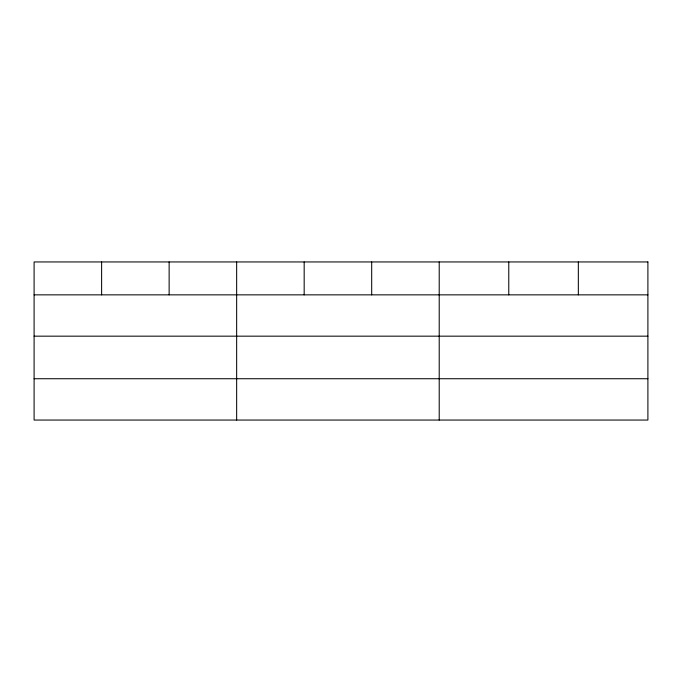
<?xml version="1.0" encoding="UTF-8"?>
<svg xmlns="http://www.w3.org/2000/svg" width="682" height="682" viewBox="0 0 682 682"><rect width="100%" height="100%" fill="white"/><g stroke="black" fill="none" stroke-linecap="round" stroke-linejoin="round"><path stroke-width="1.02" d="M34.1 294.854L647.9 294.854M34.1 336.166L647.9 336.166M34.1 378.732L647.9 378.732M578.336 261.948L578.336 294.854M508.772 261.948L508.772 294.854M439.208 261.948L439.208 420.052M371.69 261.948L371.69 294.854M304.172 261.948L304.172 294.854M236.654 261.948L236.654 420.052M169.136 261.948L169.136 294.854M101.618 261.948L101.618 294.854M647.9 261.948L34.1 261.948L34.1 420.052L647.9 420.052L647.9 261.948"/></g></svg>
